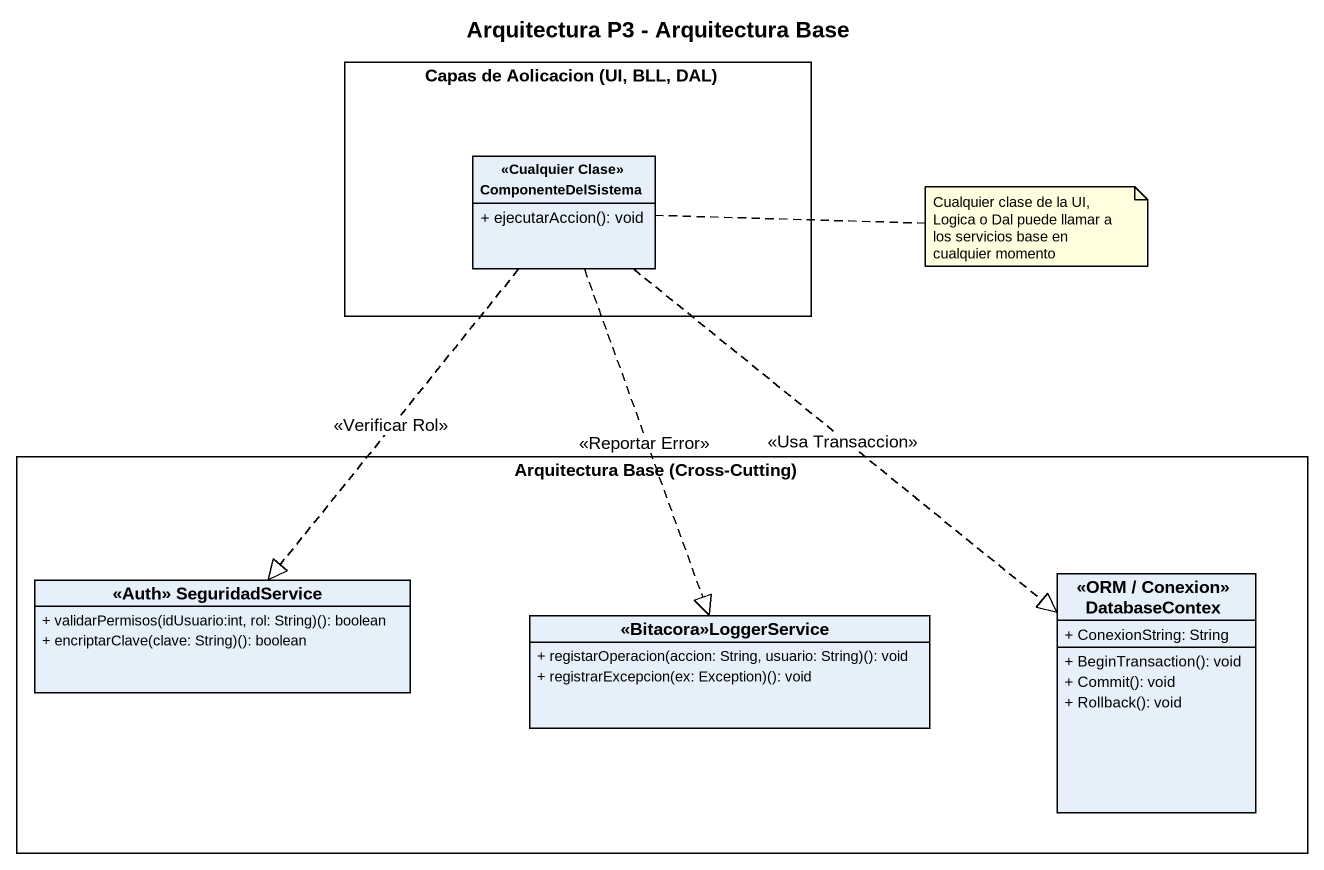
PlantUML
@startuml
title Arquitectura P3 - Arquitectura Base
hide circle
hide empty members
skinparam classAttributeIconSize 0
rectangle "Capas de Aolicacion (UI, BLL, DAL)" as Capas_de_Aolicacion_UI_BLL {
  class "<<Cualquier Clase>> ComponenteDelSistema" as Cualquier_Clase {
    + ejecutarAccion(): void
  }
}
rectangle "Arquitectura Base (Cross-Cutting)" as Arquitectura_Base_Cross {
  class "<<Auth>> SeguridadService" as Auth_SeguridadService {
    + validarPermisos(idUsuario:int, rol: String)(): boolean
    + encriptarClave(clave: String)(): boolean
  }
  class "<<Bitacora>>LoggerService" as Bitacora_LoggerService {
    + registarOperacion(accion: String, usuario: String)(): void
    + registrarExcepcion(ex: Exception)(): void
  }
  class "<<ORM / Conexion>> DatabaseContex" as ORM_Conexion_DatabaseContex {
    + ConexionString: String
    + BeginTransaction(): void
    + Commit(): void
    + Rollback(): void
  }
}
Cualquier_Clase ..|> Auth_SeguridadService : <<Verificar Rol>>
Cualquier_Clase ..|> Bitacora_LoggerService : <<Reportar Error>>
Cualquier_Clase ..|> ORM_Conexion_DatabaseContex : <<Usa Transaccion>>
note right of Cualquier_Clase : Cualquier clase de la UI, Logica o Dal puede llamar a los servicios base en cualquier momento
@enduml
